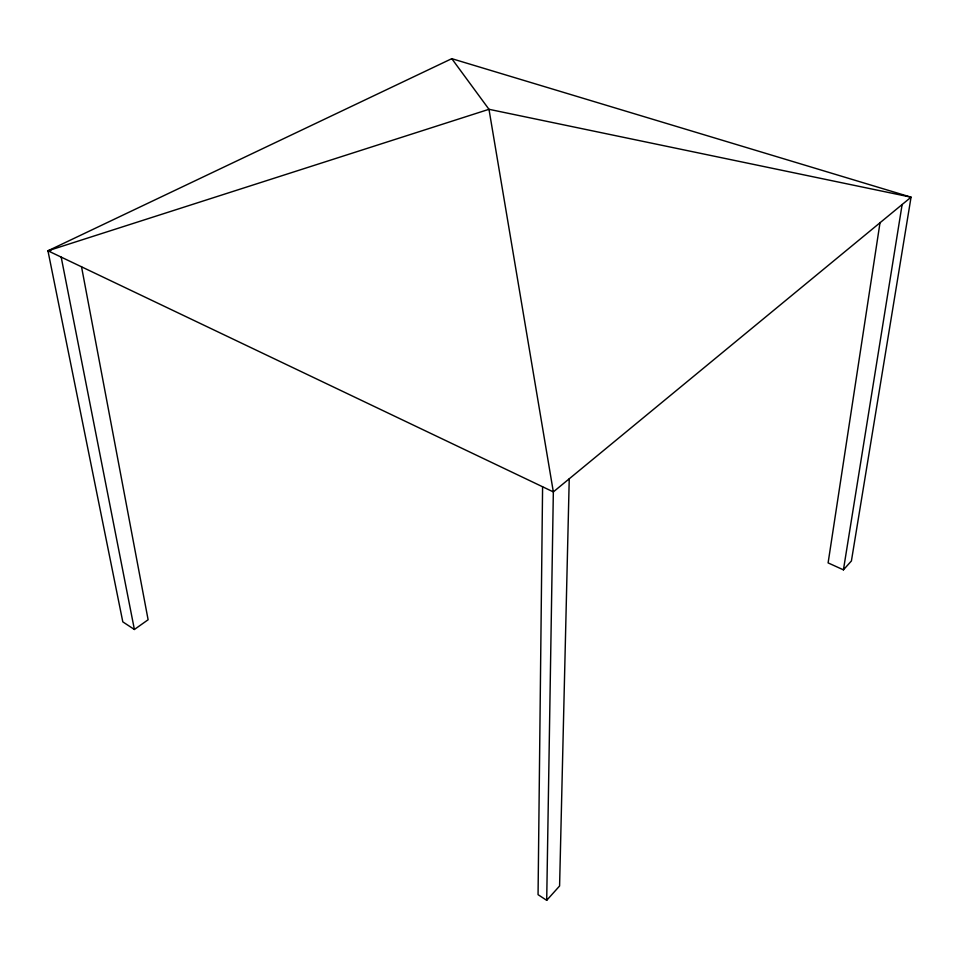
<?xml version="1.0" encoding="UTF-8"?>
<svg xmlns="http://www.w3.org/2000/svg" width="959" height="959" viewBox="0 0 959 959"><rect width="100%" height="100%" fill="white"/><g stroke="black" fill="none" stroke-linecap="round" stroke-linejoin="round"><path stroke-width="1.44" d="M542.59 486.764L538.059 894.663L546.702 900.333L559.588 885.984L569.238 478.793M546.702 900.333L553.343 491.895L488.982 109.302L451.785 58.667L47.95 250.79L122.812 621.876L134.392 629.476L148.118 619.754L81.491 266.578M880.038 222.56L828.108 562.897L843.429 569.85L851.412 560.955L911.05 197.182L451.785 58.667M843.429 569.85L902.131 204.531M47.95 250.79L488.982 109.302L911.05 197.182L553.343 491.895L47.95 250.79L50.827 250.611M61.184 257.108L134.392 629.476"/></g></svg>
